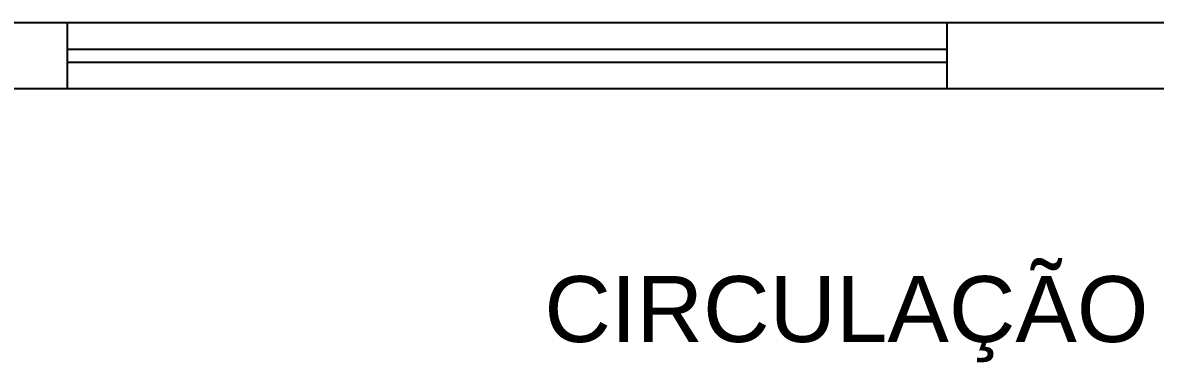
# Model space of a CAD drawing. Extents: x -109 to 1815, y -14679 to 345.
# Drawn here: x 43.022 to 45.597, y 2.12 to 2.892 of the extents above; entities that cross this region are included whole.
import ezdxf

# ---------------------------------------------------------------- set-up
doc = ezdxf.new("R2010")
doc.units = 0
doc.header["$MEASUREMENT"] = 0
doc.linetypes.add('HIDDEN', pattern=[0.375, 0.25, -0.125])
for name, color, linetype in [('ESQUADRIA', 2, 'CONTINUOUS'), ('JANELA', 3, 'CONTINUOUS'), ('PAREDE', 6, 'CONTINUOUS'), ('PROJCASA', 3, 'HIDDEN'), ('REG120-160', 4, 'CONTINUOUS')]:
    doc.layers.add(name, color=color, linetype=linetype)
doc.styles.add('REGUA120', font='arial.ttf')

msp = doc.modelspace()

# ---------------------------------------------------------------- linework, layer by layer
at = {"layer": 'ESQUADRIA'}
for p, q in [((43.1227, 2.8923), (45.1227, 2.8923)), ((43.1227, 2.7423), (45.1227, 2.7423))]:
    msp.add_line(p, q, dxfattribs=at)
at = {"layer": 'JANELA', "color": 3}
for p, q in [((43.1227, 2.8323), (45.1227, 2.8323)), ((43.1227, 2.8023), (45.1227, 2.8023))]:
    msp.add_line(p, q, dxfattribs=at)
at = {"layer": 'PAREDE'}
for p, q in [((42.6227, 2.8923), (43.1227, 2.8923)), ((43.1227, 2.8923), (43.1227, 2.7423)), ((45.1227, 2.8923), (45.1227, 2.7423)), ((45.1227, 2.8923), (45.6227, 2.8923)), ((42.6227, 2.7423), (43.1227, 2.7423)), ((45.1227, 2.7423), (46.9227, 2.7423))]:
    msp.add_line(p, q, dxfattribs=at)
at = {"layer": 'PROJCASA', "ltscale": 2}
msp.add_line((43.1227, 2.7423), (47.0846, 2.7423), dxfattribs=at)

# ---------------------------------------------------------------- texts
at = {"layer": 'REG120-160', "ltscale": 0.35, "style": 'REGUA120'}
msp.add_text('CIRCULAÇÃO', height=0.15, dxfattribs=at).set_placement((44.2079, 2.166))

doc.saveas('drawing.dxf')
